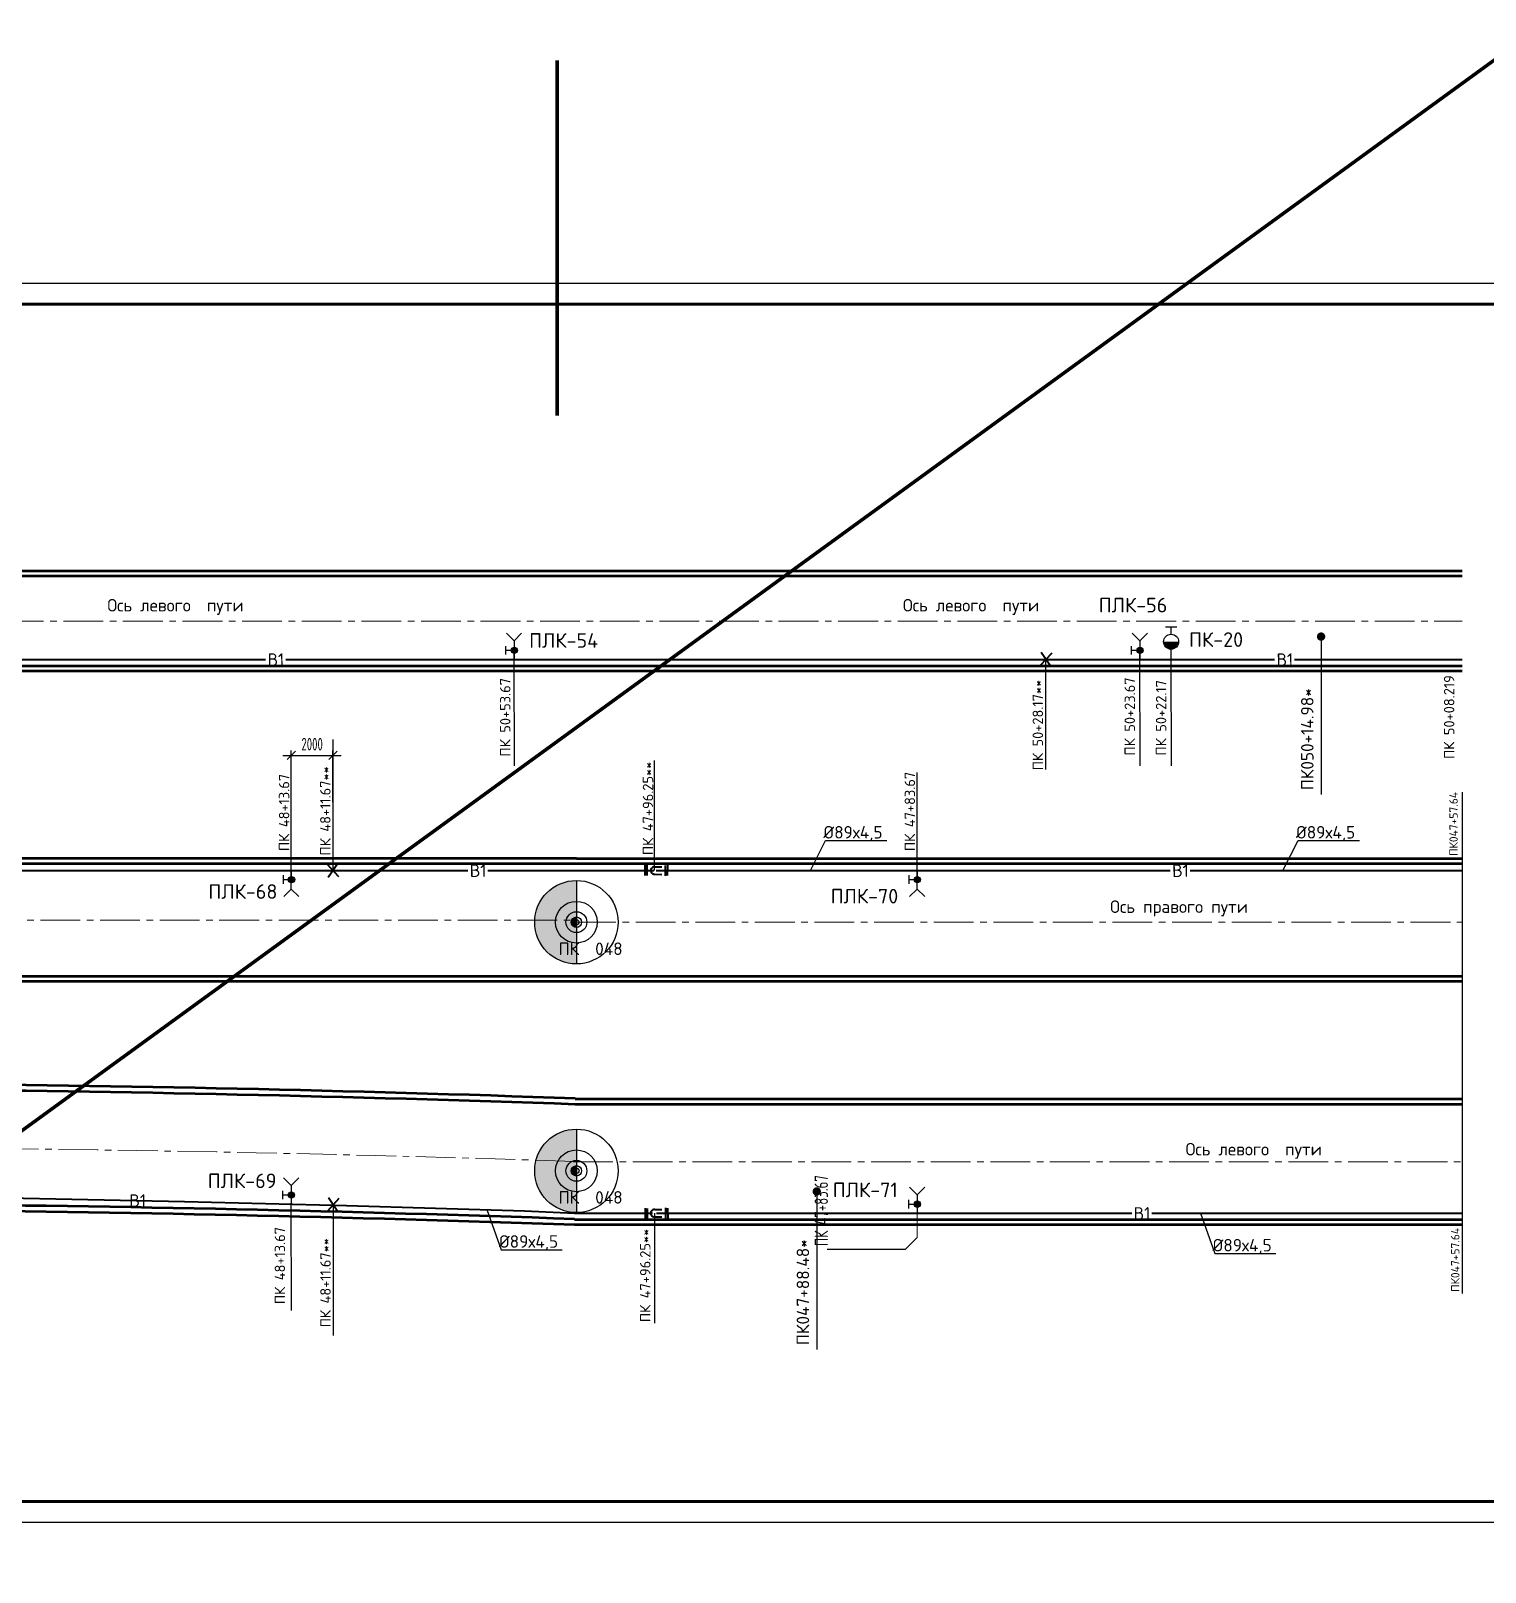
# Paper-space layout 'л2-л8' of a CAD drawing. Header units: millimetres. Extents: x 10032 to 18918, y -3051 to 627.
# Drawn here: x 17480.1 to 17828.7, y -1773 to -1403.5 of the extents above; entities that cross this region are included whole.
import ezdxf

# ---------------------------------------------------------------- set-up
doc = ezdxf.new("R2010")
doc.units = ezdxf.units.MM
doc.header["$LTSCALE"] = 0.5
doc.linetypes.add('CENTER2', pattern=[28.575, 19.05, -3.175, 3.175, -3.175])
for name, color, linetype in [('1_NADPIS', 7, 'Continuous'), ('3_Текст', 7, 'Continuous'), ('FORMAT', 7, 'Continuous'), ('NADPISI', 110, 'Continuous'), ('ВК_надписи', 7, 'Continuous'), ('ВК_сети', 4, 'Continuous'), ('ГТ_ПК', 2, 'Continuous'), ('ГТ_ПК @ 0.25', 2, 'Continuous'), ('ГТ_ПК @ 0.5', 2, 'Continuous'), ('ГТ_ПК @ 1', 2, 'Continuous'), ('ГТ_ПК @ 2', 2, 'Continuous'), ('ГТ_ПК @ 4', 2, 'Continuous')]:
    doc.layers.add(name, color=color, linetype=linetype)
for name, color, linetype, lineweight in [('1_PK500', 5, 'Continuous', 35), ('_Формат', 7, 'Continuous', 35), ('А_Конструкции', 4, 'Continuous', 50), ('АР_Оси', 242, 'CENTER2', 18)]:
    doc.layers.add(name, color=color, linetype=linetype, lineweight=lineweight)
doc.styles.add('RS-30-06', font='romans.shx', dxfattribs={"width": 0.6, "height": 3})
doc.styles.add('Стандарт ММП', font='isocpeur.ttf')
doc.dimstyles.new('M200$0', dxfattribs={"dimscale": 0, "dimtxt": 3, "dimasz": 2, "dimexe": 1.2, "dimexo": 1.5, "dimgap": 1.2, "dimtad": 1, "dimdec": 0, "dimlfac": 200, "dimrnd": 1, "dimzin": 0, "dimdsep": 46, "dimtxsty": 'RS-30-06', "dimblk1": 'OBLIQUE', "dimblk2": 'OBLIQUE', "dimsah": 1, "dimcen": 2.5, "dimdle": 2, "dimclrt": 9, "dimadec": 0, "dimazin": 0, "dimtfac": 1, "dimtdec": 0, "dimtmove": 2, "dimatfit": 3, "dimldrblk": 'OBLIQUE', "dimfxl": 1.2, "dimtolj": 1, "dimtzin": 0, "dimarcsym": 0})

# ---------------------------------------------------------------- blocks, each defined once
blk = doc.blocks.new('ПК')
at = {"layer": 'ГТ_ПК'}
blk.add_hatch(color=0, dxfattribs=at).paths.add_polyline_path([(0, -2.5, 0.414214), (2.5, 0, 0.414214), (0, 2.5)])
at = {"layer": 'ГТ_ПК', "color": 0}
blk.add_line((0, -2.5), (0, 2.5), dxfattribs=at)
blk.add_circle((0, 0), 2.5, dxfattribs=at)
blk = doc.blocks.new('*U467')
at = {"layer": 'ГТ_ПК @ 0.25', "extrusion": (9.32183e-09, 7.72587e-22, 1), "xscale": 0.2500000000000059, "yscale": 0.2500000000000053, "zscale": 0.2500000000000053, "rotation": 180}
blk.add_blockref('ПК', (17610.92, -1617.22, 0), dxfattribs=at)
at = {"layer": 'ГТ_ПК @ 0.5', "extrusion": (9.32183e-09, 7.72587e-22, 1), "xscale": 0.5000000000000185, "yscale": 0.5000000000000173, "zscale": 0.5000000000000173, "rotation": 180}
blk.add_blockref('ПК', (17610.92, -1617.22, 0), dxfattribs=at)
at = {"layer": 'ГТ_ПК @ 1', "extrusion": (9.32183e-09, 7.72587e-22, 1), "rotation": 179.9999999999641}
blk.add_blockref('ПК', (17610.92, -1617.22, 0), dxfattribs=at)
at = {"layer": 'ГТ_ПК @ 2', "extrusion": (9.32183e-09, 7.72587e-22, 1), "xscale": 2.000000000000074, "yscale": 2.000000000000069, "zscale": 2.000000000000069, "rotation": 180}
blk.add_blockref('ПК', (17610.92, -1617.22, 0), dxfattribs=at)
at = {"layer": 'ГТ_ПК @ 4', "extrusion": (9.32183e-09, 7.72587e-22, 1), "xscale": 4.000000000000095, "yscale": 4.000000000000085, "zscale": 4.000000000000085, "rotation": 180}
blk.add_blockref('ПК', (17610.92, -1617.22, 0), dxfattribs=at)
blk = doc.blocks.new('*U486')
at = {"layer": 'ГТ_ПК @ 0.25', "extrusion": (9.32183e-09, 7.72587e-22, 1), "xscale": 0.2500000000000059, "yscale": 0.2500000000000053, "zscale": 0.2500000000000053, "rotation": 180}
blk.add_blockref('ПК', (17610.92, -1676.82, 0), dxfattribs=at)
at = {"layer": 'ГТ_ПК @ 0.5', "extrusion": (9.32183e-09, 7.72587e-22, 1), "xscale": 0.5000000000000185, "yscale": 0.5000000000000173, "zscale": 0.5000000000000173, "rotation": 180}
blk.add_blockref('ПК', (17610.92, -1676.82, 0), dxfattribs=at)
at = {"layer": 'ГТ_ПК @ 1', "extrusion": (9.32183e-09, 7.72587e-22, 1), "rotation": 179.9999999999641}
blk.add_blockref('ПК', (17610.92, -1676.82, 0), dxfattribs=at)
at = {"layer": 'ГТ_ПК @ 2', "extrusion": (9.32183e-09, 7.72587e-22, 1), "xscale": 2.000000000000074, "yscale": 2.000000000000069, "zscale": 2.000000000000069, "rotation": 180}
blk.add_blockref('ПК', (17610.92, -1676.82, 0), dxfattribs=at)
at = {"layer": 'ГТ_ПК @ 4', "extrusion": (9.32183e-09, 7.72587e-22, 1), "xscale": 4.000000000000095, "yscale": 4.000000000000085, "zscale": 4.000000000000085, "rotation": 180}
blk.add_blockref('ПК', (17610.92, -1676.82, 0), dxfattribs=at)
blk = doc.blocks.new('_Oblique')
at = {"linetype": 'ByBlock', "lineweight": 30}
blk.add_line((-0.5, -0.5), (0.5, 0.5), dxfattribs=at)
blk = doc.blocks.new('*D43')
at = {"layer": 'Defpoints', "color": 0, "lineweight": -2}
for p, q in [((17540.57, -1577.24), (17554.57, -1577.24)), ((17542.57, -1588.48), (17542.57, -1576.04)), ((17552.57, -1588.48), (17552.57, -1576.04))]:
    blk.add_line(p, q, dxfattribs=at)
at = {"layer": 'Defpoints', "color": 0, "linetype": 'Continuous', "lineweight": 30}
for p in [(17552.57, -1577.24), (17542.57, -1589.98, 0), (17552.57, -1589.98, 0)]:
    blk.add_point(p, dxfattribs=at)
at = {"layer": 'Defpoints', "color": 0, "linetype": 'Continuous', "lineweight": -2, "xscale": 2, "yscale": 2, "zscale": 2, "rotation": 180}
blk.add_blockref('_Oblique', (17542.57, -1577.24), dxfattribs=at)
at = {"layer": 'Defpoints', "color": 0, "linetype": 'Continuous', "lineweight": -2, "xscale": 2, "yscale": 2, "zscale": 2}
blk.add_blockref('_Oblique', (17552.57, -1577.24), dxfattribs=at)
at = {"layer": 'Defpoints', "color": 9, "linetype": 'Continuous', "lineweight": 30, "insert": (17547.57, -1574.54), "char_height": 3, "attachment_point": 5, "style": 'RS-30-06'}
blk.add_mtext('\\A1;2000', dxfattribs=at)

psp = doc.layouts.new('л2-л8')

# ---------------------------------------------------------------- hatches: boundary and pattern name
at = {"layer": 'ВК_сети', "ltscale": 0.5}
h = psp.add_hatch(color=5, dxfattribs=at)
h.paths.add_polyline_path([(17596.7809, -1552.0492, -0.41421356), (17596.0309, -1552.7992), (17596.0309, -1552.0492)])
h.paths.add_polyline_path([(17596.7809, -1552.0492), (17596.0309, -1552.0492), (17596.0309, -1551.2992, -0.41421356)])
h.paths.add_polyline_path([(17596.0309, -1552.0492), (17596.0309, -1552.7992, -0.58408052), (17595.3891, -1551.6612)])
h.paths.add_polyline_path([(17596.0309, -1551.2992), (17596.0309, -1552.0492), (17595.3891, -1551.6612, -0.26256208)])
h = psp.add_hatch(color=5, dxfattribs=at)
h.paths.add_polyline_path([(17746.7809, -1552.0492, -0.41421356), (17746.0309, -1552.7992), (17746.0309, -1552.0492)])
h.paths.add_polyline_path([(17746.7809, -1552.0492), (17746.0309, -1552.0492), (17746.0309, -1551.2992, -0.41421356)])
h.paths.add_polyline_path([(17746.0309, -1552.0492), (17746.0309, -1552.7992, -0.58408052), (17745.3891, -1551.6612)])
h.paths.add_polyline_path([(17746.0309, -1551.2992), (17746.0309, -1552.0492), (17745.3891, -1551.6612, -0.26256208)])
h = psp.add_hatch(color=1, dxfattribs=at)
h.paths.add_polyline_path([(17751.6693, -1549.9902), (17755.2693, -1549.9902, -0.09159777), (17755.1505, -1550.6334), (17751.7881, -1550.6334, -0.09159777)])
h.paths.add_polyline_path([(17751.7881, -1550.6334), (17755.1505, -1550.6334, -0.68812614)])
h = psp.add_hatch(color=1, dxfattribs=at)
h.paths.add_polyline_path([(17751.6693, -1549.9902), (17755.2693, -1549.9902, -0.09159777), (17755.1505, -1550.6334), (17751.7881, -1550.6334, -0.09159777)])
h.paths.add_polyline_path([(17751.7881, -1550.6334), (17755.1505, -1550.6334, -0.68812614)])
h = psp.add_hatch(color=5, dxfattribs=at)
h.paths.add_polyline_path([(17543.3859, -1607.0118, 0.41421356), (17542.6359, -1606.2618), (17542.6359, -1607.0118)])
h.paths.add_polyline_path([(17543.3859, -1607.0118), (17542.6359, -1607.0118), (17542.6359, -1607.7618, 0.41421356)])
h.paths.add_polyline_path([(17542.6359, -1607.0118), (17542.6359, -1606.2618, 0.58408052), (17541.9941, -1607.3998)])
h.paths.add_polyline_path([(17542.6359, -1607.7618), (17542.6359, -1607.0118), (17541.9941, -1607.3998, 0.26256208)])
h = psp.add_hatch(color=5, dxfattribs=at)
h.paths.add_polyline_path([(17693.3859, -1607.0118, 0.41421356), (17692.6359, -1606.2618), (17692.6359, -1607.0118)])
h.paths.add_polyline_path([(17693.3859, -1607.0118), (17692.6359, -1607.0118), (17692.6359, -1607.7618, 0.41421356)])
h.paths.add_polyline_path([(17692.6359, -1607.0118), (17692.6359, -1606.2618, 0.58408052), (17691.9941, -1607.3998)])
h.paths.add_polyline_path([(17692.6359, -1607.7618), (17692.6359, -1607.0118), (17691.9941, -1607.3998, 0.26256208)])
h = psp.add_hatch(color=6, dxfattribs=at)
h.paths.add_polyline_path([(17543.3385, -1682.6076, -0.41421356), (17542.5885, -1683.3576), (17542.5885, -1682.6076)])
h.paths.add_polyline_path([(17543.3385, -1682.6076), (17542.5885, -1682.6076), (17542.5885, -1681.8576, -0.41421356)])
h.paths.add_polyline_path([(17542.5885, -1682.6076), (17542.5885, -1683.3576, -0.58408052), (17541.9466, -1682.2196)])
h.paths.add_polyline_path([(17542.5885, -1681.8576), (17542.5885, -1682.6076), (17541.9466, -1682.2196, -0.26256208)])
h = psp.add_hatch(color=6, dxfattribs=at)
h.paths.add_polyline_path([(17693.3859, -1684.801, -0.41421356), (17692.6359, -1685.551), (17692.6359, -1684.801)])
h.paths.add_polyline_path([(17693.3859, -1684.801), (17692.6359, -1684.801), (17692.6359, -1684.051, -0.41421356)])
h.paths.add_polyline_path([(17692.6359, -1684.801), (17692.6359, -1685.551, -0.58408052), (17691.9941, -1684.413)])
h.paths.add_polyline_path([(17692.6359, -1684.051), (17692.6359, -1684.801), (17691.9941, -1684.413, -0.26256208)])

# ---------------------------------------------------------------- linework, layer by layer
at = {"layer": '1_NADPIS', "color": 1, "linetype": 'Continuous'}
for p, q in [((17789.4185, -1548.2534, 0), (17789.4185, -1586.6256, 0)), ((17596.0687, -1579.7368, 0), (17595.9685, -1554.0279, 0)), ((17723.3973, -1554.3409), (17723.3973, -1580.6458, 0)), ((17746.0687, -1579.7368, 0), (17745.9685, -1554.0279, 0)), ((17753.5687, -1579.7368, 0), (17753.4685, -1554.0279, 0)), ((17552.6199, -1604.7881), (17552.6199, -1573.4573, 0)), ((17542.5743, -1604.8318, 0), (17542.5743, -1581.3224, 0)), ((17629.6443, -1604.8318), (17629.6443, -1578.4457)), ((17692.5743, -1604.8318, 0), (17692.5743, -1581.3224, 0)), ((17823.2256, -1586.0364), (17823.2256, -1706.2024)), ((17542.6263, -1710.2952, -0.0002), (17542.5261, -1684.5863, -0.0002)), ((17668.5243, -1681.2657, 0), (17668.5243, -1719.6379, 0)), ((17552.6512, -1684.9966, -0.0002), (17552.6512, -1716.3274, -0.0002)), ((17629.6443, -1686.981, -0.0002), (17629.6443, -1713.3671, -0.0002)), ((17689.755, -1695.7049), (17671.0019, -1695.7049)), ((17692.597, -1692.8126, 0), (17689.755, -1695.7049))]:
    psp.add_line(p, q, dxfattribs=at)
at = {"layer": '1_NADPIS', "color": 3, "linetype": 'Continuous', "lineweight": 20}
psp.add_line((17692.597, -1692.8126, 0), (17692.5735, -1686.7797, 0), dxfattribs=at)
at = {"layer": '_Формат', "color": 7, "lineweight": 60}
psp.add_line((16554.1739, -1756.057), (18172.2466, -1756.0567), dxfattribs=at)
at = {"layer": '_Формат', "color": 7, "lineweight": 25}
psp.add_line((16534.1739, -1761.0567), (18177.2466, -1761.0567), dxfattribs=at)
at = {"layer": 'Defpoints', "color": 6, "linetype": 'Continuous', "lineweight": 100}
psp.add_line((16073.7194, -2688.1887), (18918.0119, -620.1477), dxfattribs=at)
at = {"layer": 'Defpoints', "color": 6, "linetype": 'Continuous', "lineweight": 140}
psp.add_line((17606.3023, -1495.7444, 0), (17606.3023, -1410.6235, 0), dxfattribs=at)
at = {"layer": 'FORMAT', "color": 7}
psp.add_line((16886.1811, -1464.0567), (18177.2466, -1464.0567), dxfattribs=at)
at = {"layer": 'FORMAT', "lineweight": 60}
psp.add_line((16881.1811, -1469.0567), (18172.2466, -1469.0567), dxfattribs=at)
at = {"layer": 'NADPISI', "color": 6, "lineweight": 9, "const_width": 1, "elevation": 0}
for points in [[(17788.9185, -1548.7534, 1), (17789.9185, -1548.7534, 1)], [(17668.0243, -1681.7657, 1), (17669.0243, -1681.7657, 1)]]:
    psp.add_lwpolyline(points, format="xyb", close=True, dxfattribs=at)
at = {"layer": 'А_Конструкции'}
for p, q in [((17823.2256, -1533.0376), (16575.1057, -1533.0376)), ((17823.2256, -1534.2376), (16575.1057, -1534.2376)), ((17823.2256, -1555.8376), (16575.1057, -1555.8376)), ((17823.2256, -1557.0376), (16575.1057, -1557.0376)), ((17610.9355, -1601.9734, 0), (17100.2987, -1601.9734, 0)), ((17610.9286, -1603.2234, 0), (17100.2987, -1603.2234, 0)), ((17823.2256, -1603.2234, 0.0011), (17610.9111, -1603.2234, 0.0011)), ((17823.2256, -1602.0234, 0.0011), (17610.9177, -1602.0234, 0.0011)), ((17610.7806, -1630.2233, 0), (17100.3, -1630.2233, 0)), ((17610.7737, -1631.4733, 0), (17100.3001, -1631.4733, 0)), ((17823.2256, -1631.4733, 0), (17610.786, -1631.4733, 0)), ((17823.2256, -1630.2733, 0), (17610.7926, -1630.2733, 0)), ((17823.2538, -1660.8785, 0), (17610.6125, -1660.8785, 0)), ((17823.2538, -1659.6785, 0), (17610.619, -1659.6785, 0)), ((17823.2203, -1689.791, 0.0011), (17610.4539, -1689.791, 0.0011)), ((17823.2203, -1688.591, 0.0011), (17610.4605, -1688.591, 0.0011))]:
    psp.add_line(p, q, dxfattribs=at)
for radius, start in [(6013.4556, 87.97836982), (6014.8556, 87.97876735), (5984.5556, 87.97012193), (5985.9556, 87.97052332)]:
    psp.add_arc((17398.4771, -7670.5912, 0), radius, start, 89.5222612, dxfattribs=at)
at = {"layer": 'АР_Оси', "color": 7}
for p, q in [((16573.5493, -1545.0376), (17823.2256, -1545.0376)), ((16610.9243, -1616.7234, 0), (17610.8546, -1616.7234, 0)), ((17610.8518, -1617.2234), (17823.2256, -1617.2234)), ((17610.1378, -1674.6344, 0), (17822.8383, -1674.6344, 0))]:
    psp.add_line(p, q, dxfattribs=at)
psp.add_arc((17407.8345, -7671.0899, 0), 5999.9306, 88.06394008, 89.52253517, dxfattribs=at)
at = {"layer": 'ВК_надписи'}
for p, q in [((17667.0041, -1604.8318, 0), (17670.6639, -1597.6341, 0)), ((17670.6639, -1597.6341, 0), (17685.3033, -1597.6341, 0)), ((17780.2856, -1604.8318, 0), (17783.9453, -1597.6341, 0)), ((17783.9453, -1597.6341, 0), (17798.5848, -1597.6341, 0)), ((17589.4378, -1686.0978, -0.0002), (17592.8901, -1695.7289, -0.0002)), ((17760.4935, -1686.981, -0.0002), (17763.9458, -1696.6121, -0.0002)), ((17592.8901, -1695.7289, -0.0002), (17607.5296, -1695.7289, -0.0002)), ((17763.9458, -1696.6121, -0.0002), (17778.5852, -1696.6121, -0.0002))]:
    psp.add_line(p, q, dxfattribs=at)
at = {"layer": 'ВК_сети', "color": 5, "ltscale": 0.5}
for p, q in [((17595.9693, -1549.7904, 0), (17594.1451, -1547.9662, 0)), ((17595.9693, -1549.7904, 0), (17597.7935, -1547.9662, 0)), ((17745.9693, -1549.7904, 0), (17744.1451, -1547.9662, 0)), ((17745.9693, -1549.7904, 0), (17747.7935, -1547.9662, 0)), ((17594.0013, -1553.0808, 0), (17594.0013, -1551.019, 0)), ((17595.9693, -1549.7904, 0), (17595.9693, -1554.2291, 0)), ((17744.0013, -1553.0808, 0), (17744.0013, -1551.019, 0)), ((17745.9693, -1549.7904, 0), (17745.9693, -1554.2291, 0)), ((17594.0013, -1552.0499, 0), (17596.0309, -1552.0499, 0)), ((17744.0013, -1552.0499, 0), (17746.0309, -1552.0499, 0)), ((17540.6063, -1605.9801, 0), (17540.6063, -1608.0419, 0)), ((17540.6063, -1607.011, 0), (17542.6359, -1607.011, 0)), ((17542.5743, -1609.2706, 0), (17542.5743, -1604.8318, 0)), ((17690.6063, -1605.9801, 0), (17690.6063, -1608.0419, 0)), ((17690.6063, -1607.011, 0), (17692.6359, -1607.011, 0)), ((17692.5743, -1609.2706, 0), (17692.5743, -1604.8318, 0)), ((17542.5743, -1609.2706, 0), (17540.7501, -1611.0947, 0)), ((17542.5743, -1609.2706, 0), (17544.3985, -1611.0947, 0)), ((17692.5743, -1609.2706, 0), (17690.7501, -1611.0947, 0)), ((17692.5743, -1609.2706, 0), (17694.3985, -1611.0947, 0))]:
    psp.add_line(p, q, dxfattribs=at)
at = {"layer": 'ВК_сети', "color": 1, "ltscale": 0.5}
for p, q in [((17754.8112, -1546.5373, 0), (17752.1274, -1546.5373, 0)), ((17754.8112, -1546.5373, 0), (17752.1274, -1546.5373, 0)), ((17753.4693, -1548.1902, 0), (17753.4693, -1546.5373, 0)), ((17753.4693, -1548.1902, 0), (17753.4693, -1546.5373, 0)), ((17753.4693, -1554.2291, 0), (17753.4693, -1551.7902, 0)), ((17753.4693, -1554.2291, 0), (17753.4693, -1551.7902, 0))]:
    psp.add_line(p, q, dxfattribs=at)
at = {"layer": 'ВК_сети', "color": 1, "lineweight": 30, "ltscale": 0.5, "extrusion": (-3.27269e-07, -1.1423e-06, 1)}
for p, q in [((17595.9693, -1554.2291, 0), (17595.9693, -1551.2742, 0)), ((17745.9693, -1554.2291, 0), (17745.9693, -1551.2742, 0))]:
    psp.add_line(p, q, dxfattribs=at)
at = {"layer": 'ВК_сети', "color": 1, "lineweight": 30, "ltscale": 0.5}
for p, q in [((17753.4693, -1551.2677, -0.0001), (17752.9519, -1551.2639, -0.0001)), ((17753.4693, -1551.2677, -0.0001), (17752.9519, -1551.2639, -0.0001)), ((17753.4663, -1551.6697, -0.0001), (17753.4693, -1551.2677, -0.0001)), ((17753.4663, -1551.6697, -0.0001), (17753.4693, -1551.2677, -0.0001)), ((17753.4693, -1551.2677, -0.0001), (17753.9867, -1551.2715, -0.0001)), ((17753.4693, -1551.2677, -0.0001), (17753.9867, -1551.2715, -0.0001))]:
    psp.add_line(p, q, dxfattribs=at)
at = {"layer": 'ВК_сети', "color": 5, "lineweight": 40, "ltscale": 0.5}
for p, q in [((17724.8474, -1552.7333, 0), (17722.0912, -1555.7249, 0)), ((17724.6029, -1555.9178, 0), (17722.3357, -1552.5405, 0)), ((17553.9524, -1606.3276, 0), (17551.1962, -1603.336, 0)), ((17553.7079, -1603.1432, 0), (17551.4407, -1606.5204, 0)), ((17627.877, -1605.9854), (17627.9074, -1603.5029, 0)), ((17627.3806, -1606.0455), (17627.4111, -1603.563)), ((17629.7001, -1605.7301), (17631.371, -1605.7505)), ((17629.7221, -1603.9352), (17631.393, -1603.9557)), ((17632.2802, -1606.1056), (17632.3106, -1603.623)), ((17632.7766, -1606.0455), (17632.807, -1603.563)), ((17553.9836, -1683.4571, -0.0002), (17551.2275, -1686.4487, -0.0002)), ((17553.7392, -1686.6415, -0.0002), (17551.472, -1683.2643, -0.0002)), ((17627.3806, -1685.7673, -0.0002), (17627.4111, -1688.2498, -0.0002)), ((17627.877, -1685.8274, -0.0002), (17627.9074, -1688.3099, -0.0002)), ((17629.7001, -1686.0827, -0.0002), (17631.371, -1686.0622, -0.0002)), ((17629.7221, -1687.8776, -0.0002), (17631.393, -1687.8571, -0.0002)), ((17632.2802, -1685.7072, -0.0002), (17632.3106, -1688.1898, -0.0002)), ((17632.7766, -1685.7673, -0.0002), (17632.807, -1688.2498, -0.0002))]:
    psp.add_line(p, q, dxfattribs=at)
at = {"layer": 'ВК_сети', "color": 1, "lineweight": 30, "ltscale": 0.5, "extrusion": (-3.27269e-07, 1.1423e-06, 1)}
for p, q in [((17542.5743, -1604.8318, 0), (17542.5743, -1607.7867, 0)), ((17692.5743, -1604.8318, 0), (17692.5743, -1607.7867, 0))]:
    psp.add_line(p, q, dxfattribs=at)
at = {"layer": 'ВК_сети', "color": 6, "ltscale": 0.5}
for p, q in [((17542.5268, -1680.3488, -0.0002), (17540.7027, -1678.5246, -0.0002)), ((17542.5268, -1680.3488, -0.0002), (17544.351, -1678.5246, -0.0002)), ((17542.5268, -1680.3488, -0.0002), (17542.5268, -1684.7875, -0.0002)), ((17692.5743, -1682.5422, 0), (17690.7501, -1680.7181, 0)), ((17692.5743, -1682.5422, 0), (17694.3985, -1680.7181, 0)), ((17540.5589, -1683.6392, -0.0002), (17540.5589, -1681.5774, -0.0002)), ((17540.5589, -1682.6083, -0.0002), (17542.5885, -1682.6083, -0.0002)), ((17690.6063, -1685.8327, 0), (17690.6063, -1683.7709, 0)), ((17692.5743, -1682.5422, 0), (17692.5743, -1686.981, 0)), ((17690.6063, -1684.8018, 0), (17692.6359, -1684.8018, 0))]:
    psp.add_line(p, q, dxfattribs=at)
at = {"layer": 'ВК_сети', "color": 2, "lineweight": 40, "ltscale": 0.5}
for points, elevation in [([(17352.1733, -1554.2292), (17536.4313, -1554.2292)], 0), ([(17541.2316, -1554.2292), (17778.2787, -1554.2292)], 0), ([(17783.079, -1554.2292), (17823.2256, -1554.2292)], 0), ([(17443.3112, -1604.8318), (17584.9035, -1604.8318)], 0), ([(17589.7037, -1604.8318), (17629.4743, -1604.8318)], 0), ([(17630.0514, -1604.8318), (17753.2617, -1604.8318)], 0), ([(17758.0619, -1604.8318), (17823.2256, -1604.8318)], 0), ([(17312.8315, -1682.7308), (17358.4736, -1682.7308), (17415.9254, -1682.7308), (17447.4677, -1682.7308), (17517.016, -1684.1995), (17555.8445, -1685.0945), (17598.4714, -1686.3675), (17610.4605, -1686.981), (17629.1873, -1686.981)], -0.0002), ([(17630.1142, -1686.981), (17664.6023, -1686.981), (17730.1258, -1686.981), (17744.0259, -1686.981)], -0.0002), ([(17748.8261, -1686.981), (17790.7297, -1686.981), (17823.2256, -1686.981)], -0.0002)]:
    psp.add_lwpolyline(points, dxfattribs=dict(at, elevation=elevation))
at = {"layer": 'ВК_сети', "color": 5, "ltscale": 0.5}
for centre in [(17596.0309, -1552.0492, 0), (17746.0309, -1552.0492, 0), (17542.6359, -1607.0118, 0), (17692.6359, -1607.0118, 0)]:
    psp.add_circle(centre, 0.75, dxfattribs=at)
at = {"layer": 'ВК_сети', "color": 1, "ltscale": 0.5}
psp.add_circle((17753.4693, -1549.9902, 0), 1.8, dxfattribs=at)
psp.add_circle((17753.4693, -1549.9902, 0), 1.8, dxfattribs=at)
at = {"layer": 'ВК_сети', "color": 6, "ltscale": 0.5}
for centre in [(17542.5885, -1682.6076, -0.0002), (17692.6359, -1684.801, 0)]:
    psp.add_circle(centre, 0.75, dxfattribs=at)
at = {"layer": 'ВК_сети', "color": 5, "lineweight": 40, "ltscale": 0.5}
for centre, start, end in [((17629.6443, -1604.8318), 85.038167, 273.557419), ((17629.6443, -1686.981, -0.0002), 86.442581, 274.961833)]:
    psp.add_arc(centre, 0.9, start, end, dxfattribs=at)

# ---------------------------------------------------------------- block references
at = {"layer": 'ГТ_ПК', "color": 6, "linetype": 'Continuous', "lineweight": 120}
for name in ['*U467', '*U486']:
    psp.add_blockref(name, (0, 0), dxfattribs=at)

# ---------------------------------------------------------------- texts
at = {"layer": '1_NADPIS', "linetype": 'Continuous', "style": 'Стандарт ММП'}
for s, p in [('ПЛК-56', (17736.1216, -1542.9585, 0)), ('ПЛК-54', (17599.5875, -1551.44, 0)), ('ПЛК-68', (17522.7101, -1611.6257, 0)), ('ПЛК-70', (17671.8532, -1612.7227, 0)), ('ПЛК-69', (17522.5572, -1680.9613, 0)), ('ПЛК-71', (17672.3661, -1683.1355, 0))]:
    psp.add_text(s, height=3.5, rotation=360, dxfattribs=at).set_placement(p)
at = {"layer": '1_NADPIS', "color": 1, "linetype": 'Continuous', "style": 'Стандарт ММП'}
for s, height, rotation, p in [('ПК-20', 3.5, 360, (17757.775, -1551.225)), ('ПК 50+53.67', 2.5, 90, (17595.1117, -1577.5173)), ('ПК 50+23.67', 2.5, 90, (17744.8119, -1577.2703, 0)), ('ПК 50+08.219', 2.5, 90, (17821.3611, -1578.1041, 0)), ('ПК 50+28.17**', 2.5, 90, (17722.7667, -1580.8161, 0)), ('ПК 50+22.17', 2.5, 90, (17752.3119, -1577.2703)), ('ПК050+14.98*', 3, 90.010717, (17787.6088, -1585.6003, 3.4547)), ('ПК 48+11.67**', 2.5, 90, (17551.9894, -1601.2499, 0)), (' ПК 47+96.25**', 2.5, 90, (17629.3217, -1602.7273)), ('ПК 48+13.67', 2.5, 90, (17542.0965, -1600.1685, 0)), ('ПК 47+83.67', 2.5, 90, (17692.0965, -1600.1685, 0)), ('ПК047+57.64', 2, 90.010717, (17822.1718, -1601.3285, 0)), ('ПК 48+13.67', 2.5, 90, (17541.0984, -1708.7724, 0)), (' ПК 47+96.25**', 2.5, 90, (17628.6742, -1714.6871, -0.0002)), ('ПК047+57.64', 2, 90.010717, (17822.576, -1705.831, 0)), ('ПК 48+11.67**', 2.5, 90, (17552.0206, -1714.345, -0.0002)), ('ПК047+88.48*', 3, 90.010717, (17666.7147, -1718.6126, 3.4547))]:
    psp.add_text(s, height=height, rotation=rotation, dxfattribs=at).set_placement(p)
at = {"layer": '1_NADPIS', "color": 1, "linetype": 'Continuous', "style": 'Стандарт ММП', "width": 0.7}
psp.add_text('ПК 47+83.67', height=3.2, rotation=90, dxfattribs=at).set_placement((17671.2142, -1694.8723))
at = {"layer": '1_PK500', "style": 'Стандарт ММП'}
for p in [(17536.8968, -1555.7922), (17778.7442, -1555.7922), (17585.3689, -1606.3948), (17753.7271, -1606.3948), (17503.7692, -1685.4659, -0.0002), (17744.4913, -1688.544, -0.0002)]:
    psp.add_text('В1', height=3, rotation=0.560426, dxfattribs=at).set_placement(p)
at = {"layer": '3_Текст', "color": 255, "style": 'Стандарт ММП'}
for s, p in [('Ось левого  пути', (17498.479, -1542.7415, -0.0004)), ('Ось левого  пути', (17689.1822, -1542.7415, -0.0004)), ('Ось правого пути', (17738.85, -1614.9948, 0)), ('Ось левого  пути', (17756.9392, -1673.1254, -0.0004))]:
    psp.add_text(s, height=3, dxfattribs=at).set_placement(p)
at = {"layer": 'ВК_надписи', "lineweight": 30, "ltscale": 0.5, "style": 'Стандарт ММП'}
for p in [(17670.103, -1597.1629, 0), (17783.3844, -1597.1629, 0), (17592.3292, -1695.2577, -0.0002), (17763.3849, -1696.1409, -0.0002)]:
    psp.add_text('%%C89х4,5', height=3, dxfattribs=at).set_placement(p)
at = {"layer": 'ВК_надписи', "char_height": 3, "attachment_point": 8, "style": 'Стандарт ММП'}
for insert in [(17614.3206, -1625.0947), (17614.3206, -1684.6947)]:
    psp.add_mtext('ПК  048', dxfattribs=dict(at, insert=insert))

# ---------------------------------------------------------------- dimensions: what is measured, and where the dimension line sits
at = {"layer": 'Defpoints', "color": 5, "linetype": 'Continuous', "lineweight": 30}
dim = psp.add_linear_dim(base=(17552.5743, -1577.2358), p1=(17542.5743, -1589.9771, 0), p2=(17552.5743, -1589.9771, 0), dimstyle='M200$0', override={"dimscale": 1, "dimarcsym": 1}, dxfattribs=at)
dim.commit()
dim.dimension.update_dxf_attribs({"geometry": '*D43', "text_midpoint": (17547.5743, -1574.5358)})

doc.saveas('drawing.dxf')
